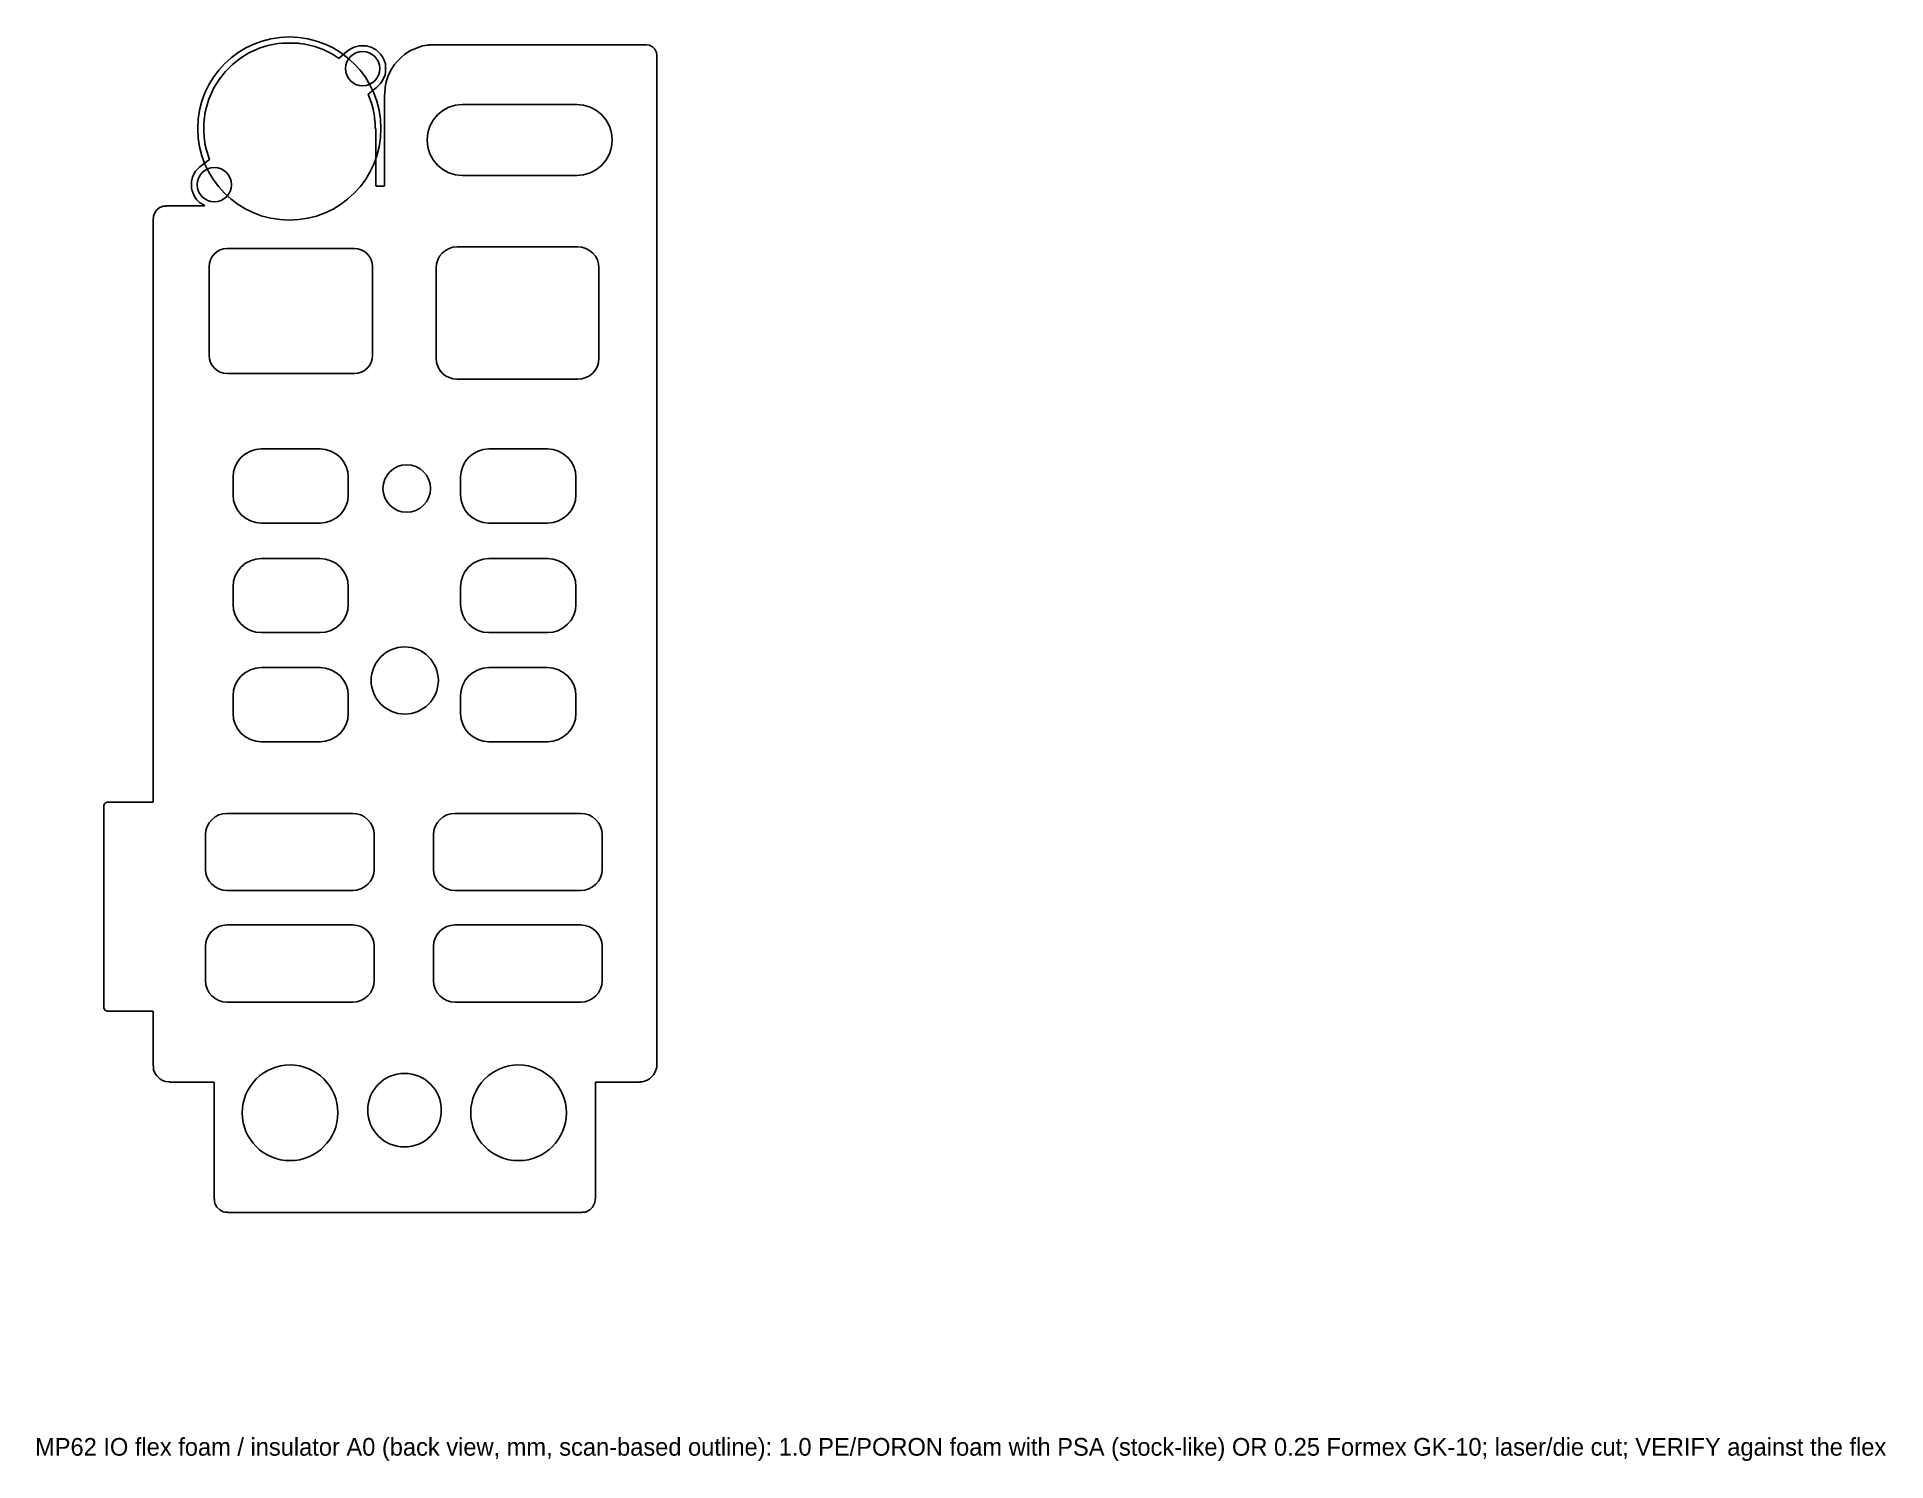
# Model space of a CAD drawing. Header units: metres. Extents: x 20 to 188, y -12 to 116.
import ezdxf

# ---------------------------------------------------------------- set-up
doc = ezdxf.new("R2010")
doc.units = ezdxf.units.M
for name, color, linetype in [('CUT_INNER', 7, 'Continuous'), ('CUT_OUTER', 7, 'Continuous'), ('NOTES', 7, 'Continuous')]:
    doc.layers.add(name, color=color, linetype=linetype)

msp = doc.modelspace()

# ---------------------------------------------------------------- linework, layer by layer
at = {"layer": 'CUT_INNER'}
for points in [[(72.23, 107.08), (72.17, 107.71), (71.98, 108.31), (71.69, 108.86), (71.29, 109.35), (70.81, 109.74), (70.25, 110.04), (69.65, 110.22), (69.03, 110.28), (58.69, 110.28), (58.06, 110.22), (57.46, 110.04), (56.91, 109.74), (56.43, 109.35), (56.03, 108.86), (55.73, 108.31), (55.55, 107.71), (55.49, 107.08), (55.49, 107.05), (55.55, 106.43), (55.73, 105.83), (56.03, 105.28), (56.43, 104.79), (56.91, 104.39), (57.46, 104.1), (58.06, 103.92), (58.69, 103.85), (69.03, 103.85), (69.65, 103.92), (70.25, 104.1), (70.81, 104.39), (71.29, 104.79), (71.69, 105.28), (71.98, 105.83), (72.17, 106.43), (72.23, 107.05)], [(50.55, 95.61), (50.51, 95.93), (50.42, 96.24), (50.27, 96.53), (50.06, 96.78), (49.81, 96.98), (49.53, 97.13), (49.22, 97.23), (48.9, 97.26), (37.4, 97.26), (37.07, 97.23), (36.76, 97.13), (36.48, 96.98), (36.23, 96.78), (36.02, 96.53), (35.87, 96.24), (35.78, 95.93), (35.75, 95.61), (35.75, 87.58), (35.78, 87.26), (35.87, 86.95), (36.02, 86.66), (36.23, 86.41), (36.48, 86.21), (36.76, 86.06), (37.07, 85.96), (37.4, 85.93), (48.9, 85.93), (49.22, 85.96), (49.53, 86.06), (49.81, 86.21), (50.06, 86.41), (50.27, 86.66), (50.42, 86.95), (50.51, 87.26), (50.55, 87.58)], [(71.03, 95.49), (71, 95.86), (70.89, 96.22), (70.71, 96.55), (70.48, 96.84), (70.19, 97.07), (69.86, 97.25), (69.5, 97.36), (69.13, 97.39), (58.19, 97.39), (57.82, 97.36), (57.47, 97.25), (57.14, 97.07), (56.85, 96.84), (56.61, 96.55), (56.44, 96.22), (56.33, 95.86), (56.29, 95.49), (56.29, 87.32), (56.33, 86.95), (56.44, 86.59), (56.61, 86.27), (56.85, 85.98), (57.14, 85.74), (57.47, 85.57), (57.82, 85.46), (58.19, 85.42), (69.13, 85.42), (69.5, 85.46), (69.86, 85.57), (70.19, 85.74), (70.48, 85.98), (70.71, 86.27), (70.89, 86.59), (71, 86.95), (71.03, 87.32)], [(48.34, 76.56), (48.3, 77.05), (48.15, 77.53), (47.92, 77.97), (47.6, 78.36), (47.21, 78.68), (46.77, 78.91), (46.29, 79.06), (45.8, 79.11), (40.47, 79.11), (39.97, 79.06), (39.49, 78.91), (39.05, 78.68), (38.66, 78.36), (38.34, 77.97), (38.11, 77.53), (37.96, 77.05), (37.92, 76.56), (37.92, 74.96), (37.96, 74.46), (38.11, 73.98), (38.34, 73.54), (38.66, 73.15), (39.05, 72.84), (39.49, 72.6), (39.97, 72.46), (40.47, 72.41), (45.8, 72.41), (46.29, 72.46), (46.77, 72.6), (47.21, 72.84), (47.6, 73.15), (47.92, 73.54), (48.15, 73.98), (48.3, 74.46), (48.34, 74.96)], [(68.94, 76.56), (68.9, 77.05), (68.75, 77.53), (68.52, 77.97), (68.2, 78.36), (67.81, 78.68), (67.37, 78.91), (66.89, 79.06), (66.39, 79.11), (61.06, 79.11), (60.57, 79.06), (60.09, 78.91), (59.65, 78.68), (59.26, 78.36), (58.94, 77.97), (58.71, 77.53), (58.56, 77.05), (58.52, 76.56), (58.52, 74.96), (58.56, 74.46), (58.71, 73.98), (58.94, 73.54), (59.26, 73.15), (59.65, 72.84), (60.09, 72.6), (60.57, 72.46), (61.06, 72.41), (66.39, 72.41), (66.89, 72.46), (67.37, 72.6), (67.81, 72.84), (68.2, 73.15), (68.52, 73.54), (68.75, 73.98), (68.9, 74.46), (68.94, 74.96)], [(48.34, 66.64), (48.3, 67.14), (48.15, 67.62), (47.92, 68.06), (47.6, 68.44), (47.21, 68.76), (46.77, 69), (46.29, 69.14), (45.8, 69.19), (40.47, 69.19), (39.97, 69.14), (39.49, 69), (39.05, 68.76), (38.66, 68.44), (38.34, 68.06), (38.11, 67.62), (37.96, 67.14), (37.92, 66.64), (37.92, 65.04), (37.96, 64.54), (38.11, 64.06), (38.34, 63.62), (38.66, 63.24), (39.05, 62.92), (39.49, 62.68), (39.97, 62.54), (40.47, 62.49), (45.8, 62.49), (46.29, 62.54), (46.77, 62.68), (47.21, 62.92), (47.6, 63.24), (47.92, 63.62), (48.15, 64.06), (48.3, 64.54), (48.34, 65.04)], [(68.94, 66.64), (68.9, 67.14), (68.75, 67.62), (68.52, 68.06), (68.2, 68.44), (67.81, 68.76), (67.37, 69), (66.89, 69.14), (66.39, 69.19), (61.06, 69.19), (60.57, 69.14), (60.09, 69), (59.65, 68.76), (59.26, 68.44), (58.94, 68.06), (58.71, 67.62), (58.56, 67.14), (58.52, 66.64), (58.52, 65.04), (58.56, 64.54), (58.71, 64.06), (58.94, 63.62), (59.26, 63.24), (59.65, 62.92), (60.09, 62.68), (60.57, 62.54), (61.06, 62.49), (66.39, 62.49), (66.89, 62.54), (67.37, 62.68), (67.81, 62.92), (68.2, 63.24), (68.52, 63.62), (68.75, 64.06), (68.9, 64.54), (68.94, 65.04)], [(48.34, 56.77), (48.3, 57.27), (48.15, 57.75), (47.92, 58.19), (47.6, 58.58), (47.21, 58.89), (46.77, 59.13), (46.29, 59.27), (45.8, 59.32), (40.47, 59.32), (39.97, 59.27), (39.49, 59.13), (39.05, 58.89), (38.66, 58.58), (38.34, 58.19), (38.11, 57.75), (37.96, 57.27), (37.92, 56.77), (37.92, 55.17), (37.96, 54.67), (38.11, 54.2), (38.34, 53.76), (38.66, 53.37), (39.05, 53.05), (39.49, 52.82), (39.97, 52.67), (40.47, 52.62), (45.8, 52.62), (46.29, 52.67), (46.77, 52.82), (47.21, 53.05), (47.6, 53.37), (47.92, 53.76), (48.15, 54.2), (48.3, 54.67), (48.34, 55.17)], [(68.94, 56.77), (68.9, 57.27), (68.75, 57.75), (68.52, 58.19), (68.2, 58.58), (67.81, 58.89), (67.37, 59.13), (66.89, 59.27), (66.39, 59.32), (61.06, 59.32), (60.57, 59.27), (60.09, 59.13), (59.65, 58.89), (59.26, 58.58), (58.94, 58.19), (58.71, 57.75), (58.56, 57.27), (58.52, 56.77), (58.52, 55.17), (58.56, 54.67), (58.71, 54.2), (58.94, 53.76), (59.26, 53.37), (59.65, 53.05), (60.09, 52.82), (60.57, 52.67), (61.06, 52.62), (66.39, 52.62), (66.89, 52.67), (67.37, 52.82), (67.81, 53.05), (68.2, 53.37), (68.52, 53.76), (68.75, 54.2), (68.9, 54.67), (68.94, 55.17)], [(50.69, 44.19), (50.65, 44.57), (50.54, 44.94), (50.36, 45.27), (50.12, 45.56), (49.82, 45.81), (49.49, 45.99), (49.12, 46.1), (48.75, 46.13), (37.36, 46.13), (36.99, 46.1), (36.62, 45.99), (36.29, 45.81), (35.99, 45.56), (35.75, 45.27), (35.57, 44.94), (35.46, 44.57), (35.42, 44.19), (35.42, 41.08), (35.46, 40.7), (35.57, 40.34), (35.75, 40.01), (35.99, 39.71), (36.29, 39.47), (36.62, 39.29), (36.99, 39.18), (37.36, 39.14), (48.75, 39.14), (49.12, 39.18), (49.49, 39.29), (49.82, 39.47), (50.12, 39.71), (50.36, 40.01), (50.54, 40.34), (50.65, 40.7), (50.69, 41.08)], [(71.33, 44.19), (71.29, 44.57), (71.18, 44.94), (71, 45.27), (70.76, 45.56), (70.46, 45.81), (70.13, 45.99), (69.77, 46.1), (69.39, 46.13), (58.01, 46.13), (57.63, 46.1), (57.26, 45.99), (56.93, 45.81), (56.64, 45.56), (56.39, 45.27), (56.21, 44.94), (56.1, 44.57), (56.07, 44.19), (56.07, 41.08), (56.1, 40.7), (56.21, 40.34), (56.39, 40.01), (56.64, 39.71), (56.93, 39.47), (57.26, 39.29), (57.63, 39.18), (58.01, 39.14), (69.39, 39.14), (69.77, 39.18), (70.13, 39.29), (70.46, 39.47), (70.76, 39.71), (71, 40.01), (71.18, 40.34), (71.29, 40.7), (71.33, 41.08)], [(50.69, 34.09), (50.65, 34.47), (50.54, 34.83), (50.36, 35.17), (50.12, 35.46), (49.82, 35.7), (49.49, 35.88), (49.12, 35.99), (48.75, 36.03), (37.36, 36.03), (36.99, 35.99), (36.62, 35.88), (36.29, 35.7), (35.99, 35.46), (35.75, 35.17), (35.57, 34.83), (35.46, 34.47), (35.42, 34.09), (35.42, 30.98), (35.46, 30.6), (35.57, 30.24), (35.75, 29.9), (35.99, 29.61), (36.29, 29.37), (36.62, 29.19), (36.99, 29.08), (37.36, 29.04), (48.75, 29.04), (49.12, 29.08), (49.49, 29.19), (49.82, 29.37), (50.12, 29.61), (50.36, 29.9), (50.54, 30.24), (50.65, 30.6), (50.69, 30.98)], [(71.33, 34.09), (71.29, 34.47), (71.18, 34.83), (71, 35.17), (70.76, 35.46), (70.46, 35.7), (70.13, 35.88), (69.77, 35.99), (69.39, 36.03), (58.01, 36.03), (57.63, 35.99), (57.26, 35.88), (56.93, 35.7), (56.64, 35.46), (56.39, 35.17), (56.21, 34.83), (56.1, 34.47), (56.07, 34.09), (56.07, 30.98), (56.1, 30.6), (56.21, 30.24), (56.39, 29.9), (56.64, 29.61), (56.93, 29.37), (57.26, 29.19), (57.63, 29.08), (58.01, 29.04), (69.39, 29.04), (69.77, 29.08), (70.13, 29.19), (70.46, 29.37), (70.76, 29.61), (71, 29.9), (71.18, 30.24), (71.29, 30.6), (71.33, 30.98)]]:
    msp.add_lwpolyline(points, close=True, dxfattribs=at)
for centre, radius in [((43.02, 108.11), 8.29), ((49.65, 113.53), 1.55), ((36.23, 103.03), 1.55), ((53.64, 75.53), 2.15), ((53.46, 58.16), 3.04), ((43.08, 19.03), 4.33), ((53.44, 19.27), 3.33), ((63.76, 19.03), 4.33)]:
    msp.add_circle(centre, radius, dxfattribs=at)
at = {"layer": 'CUT_OUTER'}
msp.add_lwpolyline([(40.36, 115.4), (39.36, 114.95), (38.58, 114.48), (37.86, 113.9), (37.23, 113.28), (36.66, 112.55), (36.18, 111.78), (35.73, 110.78), (35.51, 110.05), (35.38, 109.48), (35.33, 109), (35.31, 108.98), (35.31, 108.73), (35.28, 108.7), (35.28, 108.13), (35.26, 108.1), (35.28, 108.08), (35.31, 107.23), (35.33, 107.2), (35.38, 106.73), (35.51, 106.15), (35.78, 105.3), (34.91, 104.65), (34.53, 104.25), (34.28, 103.8), (34.21, 103.58), (34.16, 103.33), (34.16, 103.05), (34.13, 103.03), (34.16, 103), (34.16, 102.73), (34.21, 102.48), (34.43, 101.95), (34.61, 101.7), (34.91, 101.4), (35.36, 101.13), (35.33, 101.1), (31.83, 101.1), (31.81, 101.08), (31.61, 101.08), (31.23, 100.93), (31.01, 100.75), (30.86, 100.55), (30.71, 100.18), (30.71, 99.98), (30.68, 99.95), (30.68, 47.15), (30.66, 47.13), (26.53, 47.13), (26.38, 47.08), (26.28, 46.98), (26.23, 46.83), (26.23, 28.53), (26.26, 28.43), (26.38, 28.28), (26.53, 28.23), (30.66, 28.23), (30.68, 28.2), (30.68, 23.3), (30.71, 23.28), (30.73, 22.93), (30.86, 22.6), (30.98, 22.4), (31.28, 22.1), (31.53, 21.95), (31.81, 21.85), (32.16, 21.83), (32.18, 21.8), (36.18, 21.8), (36.21, 21.78), (36.21, 11.25), (36.23, 11.23), (36.23, 11.03), (36.28, 10.83), (36.46, 10.5), (36.71, 10.25), (37.03, 10.08), (37.23, 10.03), (37.43, 10.03), (37.46, 10), (69.46, 10), (69.48, 10.03), (69.81, 10.05), (70.21, 10.25), (70.46, 10.5), (70.66, 10.9), (70.68, 11.23), (70.71, 11.25), (70.71, 21.78), (70.73, 21.8), (74.68, 21.8), (74.71, 21.83), (74.96, 21.83), (75.16, 21.88), (75.41, 21.98), (75.61, 22.1), (75.98, 22.48), (76.13, 22.73), (76.26, 23.13), (76.26, 23.38), (76.28, 23.4), (76.28, 114.7), (76.26, 114.73), (76.23, 115), (76.08, 115.3), (75.88, 115.5), (75.58, 115.65), (75.31, 115.68), (75.28, 115.7), (56.13, 115.7), (56.11, 115.68), (55.68, 115.68), (55.66, 115.65), (55.48, 115.65), (55.08, 115.58), (54.28, 115.3), (53.93, 115.13), (53.43, 114.8), (53.16, 114.58), (52.76, 114.18), (52.53, 113.9), (52.21, 113.4), (51.96, 112.88), (51.78, 112.35), (51.68, 111.85), (51.66, 111.23), (51.63, 111.2), (51.63, 102.93), (51.61, 102.9), (50.86, 102.9), (50.83, 102.93), (50.83, 108.1), (50.78, 108.13), (50.78, 108.7), (50.76, 108.73), (50.73, 109.18), (50.71, 109.2), (50.61, 109.85), (50.46, 110.4), (50.16, 111.23), (50.91, 111.83), (51.28, 112.2), (51.46, 112.45), (51.68, 112.98), (51.73, 113.23), (51.73, 113.5), (51.76, 113.53), (51.73, 113.55), (51.71, 113.98), (51.61, 114.3), (51.46, 114.6), (51.28, 114.85), (50.88, 115.23), (50.43, 115.48), (49.96, 115.6), (49.68, 115.6), (49.66, 115.63), (49.63, 115.6), (49.36, 115.6), (48.88, 115.48), (48.58, 115.33), (48.26, 115.1), (47.51, 114.48), (47.46, 114.48), (46.93, 114.83), (46.08, 115.25), (45.33, 115.53), (44.41, 115.75), (43.93, 115.8), (43.91, 115.83), (43.66, 115.83), (43.63, 115.85), (43.06, 115.85), (43.03, 115.88), (43.01, 115.85), (42.43, 115.85), (42.41, 115.83), (41.96, 115.8), (41.08, 115.63)], close=True, dxfattribs=at)

# ---------------------------------------------------------------- texts
at = {"layer": 'NOTES'}
msp.add_text('MP62 IO flex foam / insulator A0 (back view, mm, scan-based outline): 1.0 PE/PORON foam with PSA (stock-like) OR 0.25 Formex GK-10; laser/die cut; VERIFY against the flex', height=1.6, dxfattribs=at).set_placement((20, -12))

doc.saveas('drawing.dxf')
